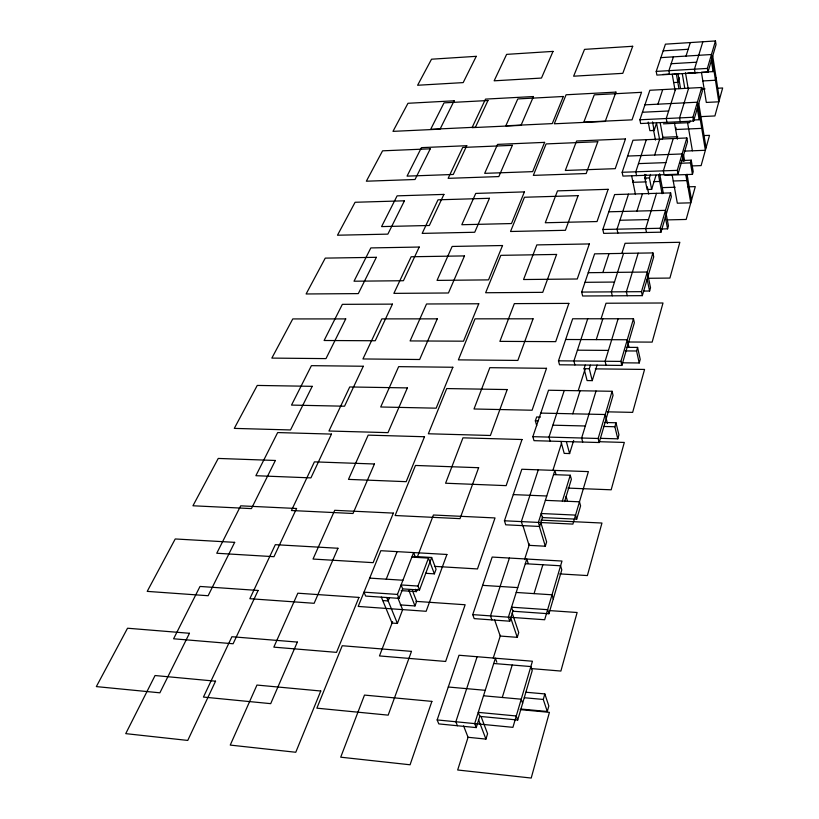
<?xml version="1.0" encoding="UTF-8"?>
<svg xmlns="http://www.w3.org/2000/svg" width="819" height="819" viewBox="0 0 819 819"><rect width="100%" height="100%" fill="white"/><g stroke="black" fill="none" stroke-linecap="round" stroke-linejoin="round"><path stroke-width="1.23" d="M520.966 709.039L547.297 711.486L548.832 705.978L544.84 693.928L525.952 692.239M547.297 711.486L543.273 699.446L544.84 693.928M600.286 438.329L617.792 438.82L618.918 434.838L616.001 422.768L604.709 422.502M621.795 362.797L639.209 362.971L640.223 359.367L637.591 347.41L626.361 347.338M664.997 175.307L692.444 174.375L693.222 171.642L691.226 160.166L681.213 160.534M687.612 177.846L686.844 180.559L673.249 180.999M702.446 125.87L701.729 128.368L675.644 129.525L676.146 127.866M716.123 77.938L715.458 80.242L702.845 80.948M617.792 438.82L614.864 426.74L616.001 422.768M639.209 362.971L636.568 350.993L637.591 347.41M692.444 174.375L690.448 162.889L691.226 160.166M643.427 291.062L649.59 291.021L650.532 287.776L647.276 272.021L588.237 272.696M661.414 228.972L667.587 228.839L668.447 225.88L665.478 210.35L608.804 211.804M692.905 120.024L699.16 119.728L699.887 117.23M701.699 72.256L713.093 71.611L713.759 69.298M517.71 720.014L516.277 715.98L478.245 712.366L479.77 716.379L517.71 720.014L532.217 670.618L530.855 666.564L493.724 663.482M548.914 613.748L547.645 609.674L511.547 607.196L512.899 611.23L548.914 613.748L561.803 569.86L560.595 565.786L525.307 563.728M576.689 519.174L575.552 515.1L541.205 513.513L542.413 517.567L576.689 519.174L580.589 505.876L579.473 501.801L545.372 500.348M599.191 442.526L613.052 395.331L612.09 391.287L548.525 390.243L532.841 436.66L534.008 440.663L599.191 442.526L598.167 438.472L612.09 391.287M621.836 365.428L634.367 322.747L633.486 318.755L572.665 318.786L558.466 360.821L559.51 364.783L621.836 365.428L620.904 361.404L633.486 318.755M642.321 295.649L653.716 256.869L652.917 252.917L594.604 253.849L581.685 292.076L582.637 295.997L642.321 295.649L641.482 291.666L652.917 252.917M660.964 232.186L671.355 196.795L670.628 192.905L614.619 194.564L602.825 229.494L603.695 233.364L660.964 232.186L660.196 228.266L670.628 192.905M677.978 174.222L687.499 141.789L686.834 137.971L632.974 140.244L622.153 172.277L622.942 176.085L677.978 174.222L677.282 170.362L686.834 137.971M693.591 121.069L702.344 91.247L701.729 87.49L649.846 90.274L639.895 119.769L640.622 123.515L693.591 121.069L692.946 117.271L701.729 87.49M707.954 72.164L716.031 44.646L715.468 40.95L665.427 44.165L656.224 71.396L656.899 75.082L707.954 72.164L707.36 68.427L715.468 40.95M690.12 120.977L689.629 122.645L663.421 123.843M564.578 501.607L571.375 479.289L570.259 475.245L553.521 474.631M660.575 178.747L659.745 181.439L653.644 181.634M502.272 697.481L512.213 665.018M534.049 593.621L542.874 564.752M562.356 501.074L570.259 475.245M596.017 391.032L581.644 438.011L582.708 442.055M618.12 318.765L605.118 361.261L606.08 365.264M638.185 253.153L626.371 291.769L627.241 295.741M656.49 193.325L645.71 228.573L646.498 232.483M673.249 138.544L663.37 170.843L664.086 174.693M688.646 88.196L679.555 117.905L680.22 121.683M702.845 41.759L694.461 69.175L695.075 72.901M463.585 725.89L468.069 737.284L485.933 739.096L487.581 733.732L481.081 716.574M494.645 619.942L500.245 636.046L517.26 637.336L518.734 632.544L512.162 612.929M523.034 525.941L529.074 545.341L545.311 546.222L546.631 541.912L540.786 522.44M560.923 441.431L564.209 453.398L569.604 453.562L573.669 440.479M585.247 365.09L584.101 368.693L587.08 380.559L592.25 380.63L597.102 365.008M645.945 174.57L644.829 178.081L647.082 189.496L651.648 189.353L656.029 175.256M662.223 139.435L662.888 137.326L660.227 122.963M437.162 719.932L512.919 727.344L532.432 661.23L459.009 655.251L437.162 719.932L438.789 723.904L476.238 727.6L479.975 715.724M472.737 614.619L544.666 619.748L561.988 561.046L492.178 557.063L472.737 614.619L474.181 618.621L509.756 621.201L513.114 610.554M504.432 520.782L572.901 524.088L588.38 471.611L521.836 469.246L504.432 520.782L505.722 524.805L539.608 526.463L542.628 516.861M592.25 380.63L589.291 368.745L590.427 365.151M651.648 189.353L649.416 177.928L650.521 174.406M468.079 737.243L457.667 769.993L531.203 778.05L549.426 712.356L520.137 709.623M493.253 658.056L500.47 635.319M524.559 559.551L529.514 543.949M552.845 470.546L561.578 443.059M578.275 390.52L585.196 368.755M601.033 318.919L606.019 303.235L663.001 302.999L652.149 342.117L628.03 341.994M621.979 253.04L625.071 243.294L679.842 242.291L669.911 278.071L648.249 278.286M572.778 413.8L580.067 390.765M596.252 339.629L602.856 318.765M623.556 253.388L611.373 291.871L612.274 295.823M636.957 211.077L642.444 193.745M654.698 155.016L659.735 139.117M675.634 88.892L666.256 118.53L666.942 122.297M686.025 56.081L690.304 42.568M679.279 77.764L677.835 82.33L673.689 82.555M648.218 122.072L649.866 130.671L654.135 130.477L656.531 123.085L659.674 139.885M477.119 656.725L455.845 721.754L457.422 725.747M509.408 558.046L490.489 615.878L491.891 619.901M538.278 469.83L521.334 521.601L522.594 525.634M564.24 390.499L548.986 437.111L550.112 441.124M587.704 318.775L573.904 360.964L574.918 364.946M602.845 272.532L609.029 253.614M628.49 194.154L617.024 229.187L617.864 233.077M646.314 139.68L635.8 171.806L636.568 175.624M657.923 104.187L662.704 89.588M673.413 56.859L668.898 70.659L669.553 74.355M633.578 180.518L632.985 182.309L646.324 181.879M536.701 425.583L535.35 420.843L536.66 416.963L540.479 417.055M425.532 573.29L434.367 573.843L436.056 569.266L431.664 557.483L413.912 556.459M419.502 590.008L417.966 586.046L401.105 584.94L402.682 588.892L419.502 590.008L431.664 557.483M400.266 604.903L414.977 605.937L416.666 601.412L412.469 590.704M417.966 586.046L428.47 558.087L411.844 557.125M401.208 590.612L416.431 591.625L417.301 589.291M381.326 597.082L392.055 623.054L397.399 623.454L402.62 609.715L397.839 597.85M392.608 621.621L379.473 655.937L445.638 661.455L465.141 604.76L415.909 601.361M417.424 556.787L433.415 515.008L495.024 517.946L477.477 568.939L434.469 566.359M399.037 598.372L397.45 594.42L363.994 592.157L365.653 596.078L399.037 598.372L402.672 588.912M397.45 594.42L413.605 552.579L415.11 556.531M389.516 597.491L388.175 600.931L382.76 600.552M386.24 579.166L397.154 551.637M663.165 50.86L688.175 49.283M660.882 57.627L711.465 54.525L718.816 101.812L706.316 102.436L701.463 72.41M671.17 63.718L696.6 62.203M656.224 71.396L707.36 68.427M662.735 74.488L669 74.13M674.006 73.843L679.012 73.556M687.765 73.055L697.901 72.481M701.269 89.128L705.046 88.923M717.618 88.257L722.655 87.981L714.895 115.95L701.115 116.605M644.932 104.842L697.399 102.201L705.364 150.286L684.213 151.116M642.424 112.254L668.642 110.985M639.895 119.769L692.946 117.271M662.51 137.346L677.753 136.691M704.432 135.555L709.51 135.34L701.115 165.602L692.25 165.919M627.63 156.06L682.125 153.952L683.445 161.394M638.482 163.616L665.888 162.612M680.415 163.257L690.448 162.889M622.153 172.277L677.282 170.362M644.829 178.081L649.416 177.928M662.653 187.623L675.204 187.234M687.755 186.845L695.29 186.609L686.179 219.451L667.362 219.891M619.942 220.26L648.453 219.584M602.825 229.494L660.196 228.266M584.981 282.32L614.485 282.053M581.685 292.076L641.482 291.666M565.673 339.496L627.293 339.762L628.992 347.358M577.426 350.184L608.445 350.399M625.306 350.921L636.568 350.993M558.466 360.821L620.904 361.404M584.101 368.693L589.291 368.745M595.3 368.867L644.563 369.43L632.647 412.377L607.278 411.834M540.806 413.093L605.231 414.516L607.411 423.382M535.35 420.843L537.899 420.905M552.886 425.184L585.319 425.993M603.542 426.464L614.864 426.74M532.841 436.66L598.167 438.472M599.017 441.707L624.313 442.434L611.169 489.803L567.895 488.093M513.278 494.604L546.754 495.997M540.949 520.137L601.955 523.034L587.377 575.562L559.715 573.894M369.697 578.112L402.917 580.241M482.626 585.35L517.751 587.602M516.216 592.454L552.037 594.799L553.286 598.863M549.457 610.585L577.129 612.499L560.882 671.058L531.644 668.621M448.28 687.008L485.237 690.315M524.334 697.737L543.273 699.446M483.507 695.781L521.222 699.201L522.635 703.245M386.752 597.45L397.399 623.454M408.886 590.479L414.977 605.937M415.509 589.27L416.431 591.625M476.238 727.6L474.692 723.607L495.393 658.21L496.826 662.243M478.511 719.666L485.933 739.096M428.47 558.087L434.367 573.843M509.756 621.201L508.394 617.157L526.791 559.039L528.071 563.083M510.647 617.721L517.26 637.336M539.608 526.463L538.38 522.42L554.852 470.423L555.988 474.457M539.434 526.75L545.311 546.222M566.154 496.427L567.506 501.248M566.349 441.595L569.604 453.562M647.143 279.228L649.59 291.021M631.715 176.075L635.483 194.512M644.84 174.365L645.833 179.371M647.297 186.773L648.74 194.123M658.548 175.164L662.09 193.724M665.356 217.209L667.587 228.839M653.408 129.279L655.456 140.069M659.623 173.72L663.37 193.479M652.508 121.877L654.135 130.477M672.153 175.031L677.333 203.194L690.786 202.825L685.779 174.57M674.539 123.352L677.364 139.21M672.204 74.089L675.01 90.08M683.599 155.098L684.653 161.087M686.977 174.252L691.543 200.092M687.581 122.748L692.403 150.798M678.03 73.874L680.548 88.513M676.361 73.853L678.92 88.606M682.278 73.628L684.776 88.278M685.503 72.748L688.175 88.585M698.75 103.501L706.06 147.768M697.286 108.466L699.16 119.728M712.714 55.948L719.461 99.478M711.363 60.534L713.093 71.611M431.889 701.381L410.073 764.782L340.714 757.186L364.486 695.085L431.889 701.381M522.02 439.516L506.142 485.636L445.587 483.23L462.96 437.837L522.02 439.516M546.519 368.315L532.094 410.227L474.006 408.988L489.823 367.68L546.519 368.315M568.867 303.388L555.702 341.646L499.887 341.369L514.342 303.624L568.867 303.388M589.332 243.939L577.262 278.992L523.566 279.525L536.824 244.901L589.332 243.939M608.128 189.312L597.041 221.55L545.29 222.758L557.504 190.878L608.128 189.312M625.47 138.923L615.233 168.673L565.315 170.465L576.586 141.011L625.47 138.923M641.512 92.322L632.033 119.85L583.824 122.123L594.266 94.84L641.512 92.322M411.486 651.371L388.175 715.141L316.861 708.169L342.229 645.73L411.486 651.371M446.908 554.473L426.136 611.291L358.19 606.439L380.835 550.706L446.908 554.473M478.634 467.71L460.012 518.642L395.127 515.52L415.468 465.458L478.634 467.71M507.196 389.557L490.407 435.483L428.347 433.773L446.713 388.564L507.196 389.557M533.067 318.806L517.843 360.432L458.374 359.869L475.04 318.837L533.067 318.806M556.592 254.443L542.741 292.342L485.647 292.741L500.849 255.333L556.592 254.443M578.091 195.649L565.417 230.303L510.534 231.49L524.447 197.246L578.091 195.649M597.798 141.728L586.179 173.536L533.333 175.379L546.119 143.919L597.798 141.728M615.949 92.107L605.231 121.396L554.289 123.792L566.083 94.779L615.949 92.107M632.698 46.273L622.809 73.341L573.628 76.198L584.531 49.365L632.698 46.273M320.772 691.011L295.772 752.262L230.241 745.085L256.961 685.053L320.772 691.011M358.957 597.42L336.537 652.364L273.833 647.143L297.829 593.202L358.957 597.42M393.355 513.103L373.136 562.663L313.032 559.049L334.715 510.309L393.355 513.103M424.508 436.742L406.183 481.674L348.484 479.381L368.171 435.135L424.508 436.742M452.866 367.26L436.169 408.179L380.702 406.992L398.648 366.646L452.866 367.26M478.767 303.767L463.503 341.185L410.094 340.929L426.535 303.982L478.767 303.767M502.528 245.526L488.513 279.883L437.039 280.395L452.139 246.447L502.528 245.526M524.406 191.902L511.496 223.556L461.814 224.723L475.737 193.417L524.406 191.902M544.615 142.373L532.678 171.632L484.674 173.352L497.553 144.39L544.615 142.373M563.339 96.488L552.272 123.608L505.835 125.798L517.792 98.925L563.339 96.488M297.348 642.076L270.7 703.654L203.44 697.071L231.91 636.732L297.348 642.076M337.96 548.259L314.138 603.296L249.846 598.709L275.327 544.676L337.96 548.259M374.426 463.994L353.009 513.493L291.441 510.524L314.404 461.865L374.426 463.994M407.36 387.909L387.991 432.647L328.951 431.009L349.733 386.957L407.36 387.909M437.254 318.857L419.656 359.5L362.94 358.957L381.838 318.888L437.254 318.857M464.496 255.907L448.443 292.987L393.878 293.366L411.148 256.757L464.496 255.907M489.434 198.29L474.733 232.258L422.174 233.395L438.011 199.816L489.434 198.29M512.356 145.342L498.832 176.576L448.136 178.347L462.715 147.44L512.356 145.342M533.476 96.54L521.007 125.358L472.051 127.651L485.513 99.109L533.476 96.54M553.02 51.392L541.472 78.061L494.154 80.815L506.623 54.371L553.02 51.392M215.551 681.183L187.756 740.427L125.737 733.64L155.057 675.532L215.551 681.183M258.118 590.458L233.108 643.754L173.597 638.789L200.01 586.445L258.118 590.458M296.56 508.497L273.956 556.695L216.759 553.245L240.684 505.835L296.56 508.497M331.47 434.09L310.923 477.886L255.886 475.706L277.661 432.565L331.47 434.09M363.298 366.247L344.543 406.214L291.523 405.088L311.415 365.663L363.298 366.247M392.444 304.125L375.256 340.755L324.109 340.499L342.362 304.34L392.444 304.125M419.226 247.041L403.419 280.722L354.023 281.214L370.833 247.922L419.226 247.041M443.918 194.4L429.34 225.481L381.582 226.597L397.102 195.854L443.918 194.4M466.769 145.7L453.265 174.467L407.053 176.126L421.437 147.635L466.769 145.7M487.97 100.512L475.44 127.221L430.671 129.33L444.021 102.866L487.97 100.512M189.465 633.282L159.879 692.813L96.345 686.598L127.529 628.224L189.465 633.282M234.664 542.352L208.128 595.73L147.215 591.379L175.225 538.963L234.664 542.352M275.368 460.473L251.443 508.599L192.946 505.773L218.243 458.435L275.368 460.473M312.213 386.333L290.54 429.955L234.295 428.388L257.248 385.432L312.213 386.333M345.731 318.908L325.993 358.609L271.847 358.098L292.772 318.929L345.731 318.908M376.351 257.309L358.312 293.611L306.111 293.97L325.256 258.118L376.351 257.309M404.432 200.809L387.868 234.132L337.489 235.217L355.088 202.273L404.432 200.809M430.282 148.812L415.028 179.504L366.349 181.204L382.575 150.829L430.282 148.812M454.146 100.798L440.049 129.156L392.977 131.368L407.975 103.286L454.146 100.798M476.248 56.327L463.185 82.606L417.608 85.258L431.531 59.203L476.248 56.327"/></g></svg>
